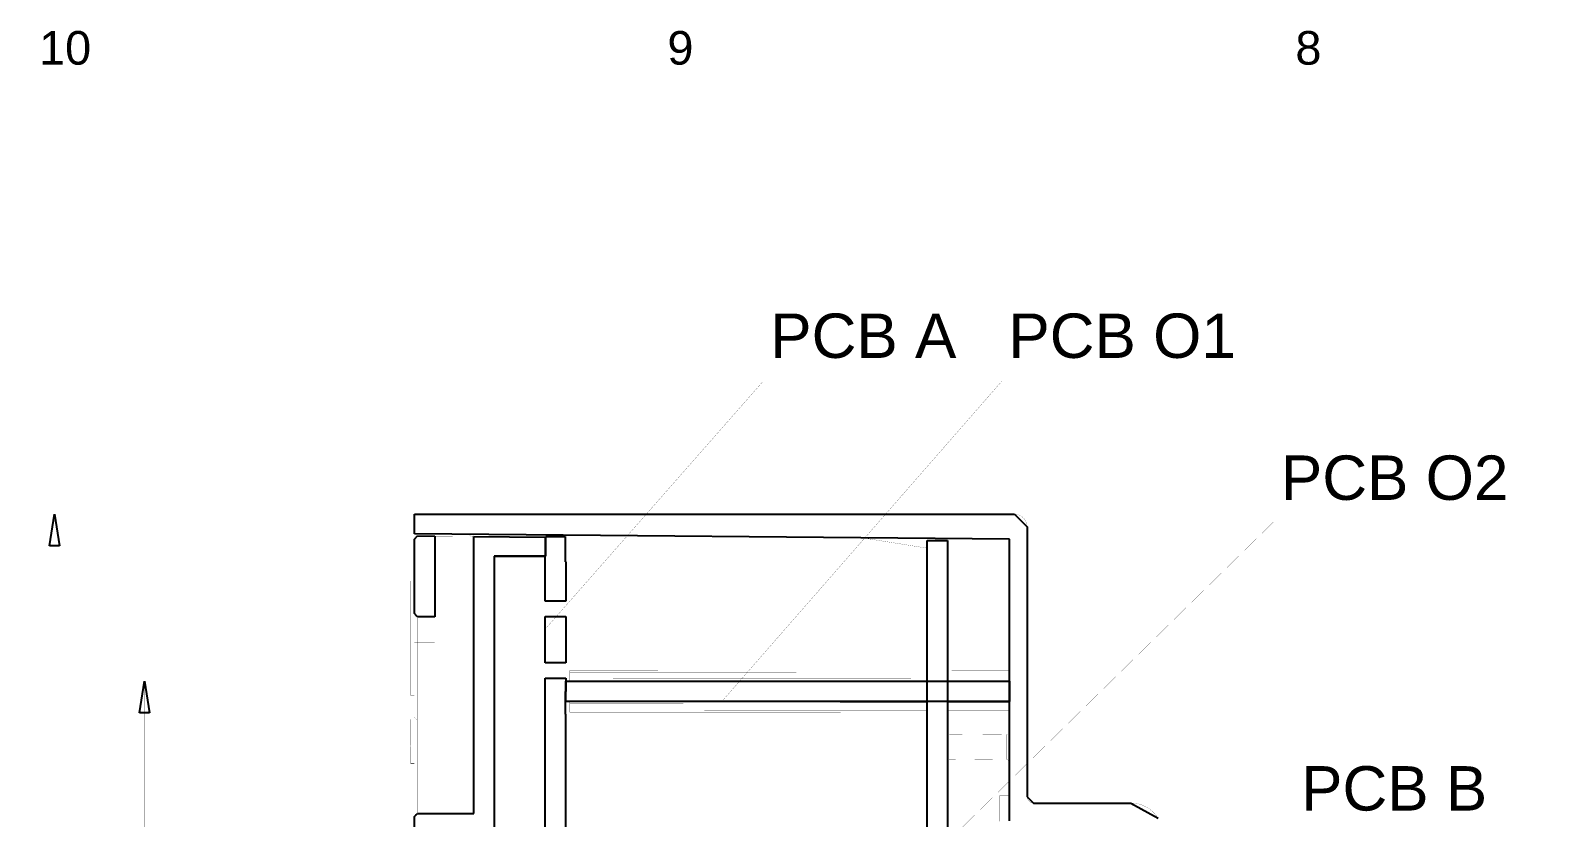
# Model space of a CAD drawing. Header units: inches. Extents: x 0 to 35.2, y -0.7 to 15.9.
# Drawn here: x 16.64 to 21.378, y 13.441 to 15.883 of the extents above; entities that cross this region are included whole.
import ezdxf

# ---------------------------------------------------------------- set-up
doc = ezdxf.new("R2010")
doc.units = ezdxf.units.IN
doc.header["$MEASUREMENT"] = 0
doc.layers.add('Board Outline', color=216, linetype='Continuous')
doc.layers.add('Dimensions', color=6, linetype='Continuous')
doc.styles.add('Arial', font='', dxfattribs={"height": 0.2})
doc.styles.get('Arial').set_extended_font_data('Arial')

msp = doc.modelspace()

# ---------------------------------------------------------------- linework, layer by layer
at = {"layer": 'Board Outline'}
for p, q in [((16.6985, 14.2836), (16.7142, 14.382)), ((16.7142, 14.382), (16.73, 14.2836)), ((17.8312, 14.321), (17.8312, 14.382)), ((17.8312, 14.382), (19.6934, 14.382)), ((19.6934, 14.382), (19.7328, 14.3427)), ((19.6776, 14.3049), (17.8312, 14.321)), ((17.8312, 14.3049), (17.8411, 14.3147)), ((17.8411, 14.3147), (17.8942, 14.3143)), ((17.8942, 14.3143), (17.8942, 14.0638)), ((18.0162, 14.3132), (18.2367, 14.3113)), ((18.0162, 13.4536), (18.0162, 14.3132)), ((18.2367, 14.3113), (18.2367, 14.2518)), ((18.2387, 14.2518), (18.2387, 14.3129)), ((18.2387, 14.3129), (18.2991, 14.3129)), ((18.2991, 14.3129), (18.2991, 14.2341)), ((19.7328, 14.3427), (19.7328, 13.5058)), ((16.73, 14.2836), (16.6985, 14.2836)), ((17.8312, 14.0737), (17.8312, 14.3049)), ((19.4221, 10.8995), (19.4221, 14.301)), ((19.4221, 14.301), (19.4851, 14.301)), ((19.4851, 14.301), (19.4851, 10.8995)), ((19.6776, 13.431), (19.6776, 14.3049)), ((18.2367, 14.2518), (18.0792, 14.2518)), ((18.0792, 14.2518), (18.0792, 10.9487)), ((18.2367, 14.112), (18.2367, 14.2518)), ((18.2367, 14.2518), (18.2387, 14.2518)), ((18.2991, 14.2341), (18.3016, 14.2341)), ((18.3016, 14.2341), (18.3016, 14.112)), ((17.841, 14.0638), (17.8312, 14.0737)), ((18.3016, 14.112), (18.2367, 14.112)), ((17.8942, 14.0638), (17.841, 14.0638)), ((18.2367, 13.9211), (18.2367, 14.0649)), ((18.2367, 14.0649), (18.3016, 14.0649)), ((18.3016, 14.0649), (18.3016, 13.9211)), ((18.3016, 13.9211), (18.2367, 13.9211)), ((16.978, 13.7655), (16.9937, 13.8639)), ((16.9937, 13.8639), (17.0095, 13.7655)), ((18.2367, 11.3266), (18.2367, 13.8739)), ((18.2367, 13.8739), (18.3016, 13.8739)), ((18.3016, 13.8739), (18.3016, 13.8325)), ((18.3016, 13.8325), (18.2987, 13.8325)), ((18.2987, 13.8325), (18.2987, 13.7617)), ((17.0095, 13.7655), (16.978, 13.7655)), ((18.2987, 13.7617), (18.2997, 13.7617)), ((18.2997, 13.7617), (18.2997, 11.4388)), ((19.7328, 13.5058), (19.7524, 13.4861)), ((19.7524, 13.4861), (20.0548, 13.4861)), ((20.0548, 13.4861), (20.1389, 13.4389)), ((17.8312, 13.4438), (17.841, 13.4536)), ((17.8312, 13.3089), (17.8312, 13.4438)), ((17.841, 13.4536), (18.0162, 13.4536))]:
    msp.add_line(p, q, dxfattribs=at)
for points in [[(18.2367, 14.0251, 0.0005, 0.0005, 0), (18.9129, 14.7939, 0.0005, 0.0005, 0)], [(18.7852, 13.801, 0.0005, 0.0005, 0), (19.6533, 14.7939, 0.0005, 0.0005, 0)], [(16.6748, 14.382, 0.0005, 0.0005, 0), (17.7918, 14.382, 0.0005, 0.0005, 0)], [(16.7142, 10.8185, 0.0005, 0.0005, 0), (16.7142, 14.382, 0.0005, 0.0005, 0)], [(19.2047, 13.0904, 0.0005, 0.0005, 0), (20.4965, 14.3575, 0.0005, 0.0005, 0)], [(16.9544, 13.8639, 0.0005, 0.0005, 0), (18.2623, 13.8639, 0.0005, 0.0005, 0)], [(16.9937, 10.8185, 0.0005, 0.0005, 0), (16.9937, 13.8639, 0.0005, 0.0005, 0)]]:
    msp.add_lwpolyline(points, format="xyseb", dxfattribs=at)
for points in [[(18.9128, 14.7939, 0.00025, 0.00025, 1), (18.913, 14.7939, 0.00025, 0.00025, 1)], [(19.6531, 14.7939, 0.00025, 0.00025, 1), (19.6534, 14.7939, 0.00025, 0.00025, 1)], [(16.6747, 14.382, 0.00025, 0.00025, 1), (16.675, 14.382, 0.00025, 0.00025, 1)], [(16.7141, 14.382, 0.00025, 0.00025, 1), (16.7143, 14.382, 0.00025, 0.00025, 1)], [(17.7917, 14.382, 0.00025, 0.00025, 1), (17.7919, 14.382, 0.00025, 0.00025, 1)], [(20.4964, 14.3575, 0.00025, 0.00025, 1), (20.4967, 14.3575, 0.00025, 0.00025, 1)], [(18.2366, 14.0251, 0.00025, 0.00025, 1), (18.2368, 14.0251, 0.00025, 0.00025, 1)], [(16.9542, 13.8639, 0.00025, 0.00025, 1), (16.9545, 13.8639, 0.00025, 0.00025, 1)], [(16.9936, 13.8639, 0.00025, 0.00025, 1), (16.9939, 13.8639, 0.00025, 0.00025, 1)], [(18.2622, 13.8639, 0.00025, 0.00025, 1), (18.2624, 13.8639, 0.00025, 0.00025, 1)], [(18.7851, 13.801, 0.00025, 0.00025, 1), (18.7853, 13.801, 0.00025, 0.00025, 1)]]:
    msp.add_lwpolyline(points, format="xyseb", close=True, dxfattribs=at)
at = {"layer": 'Dimensions'}
for p, q in [((18.3016, 13.801), (18.3016, 13.8639)), ((18.3016, 13.8639), (19.6776, 13.8639)), ((19.6776, 13.8639), (19.6776, 13.801)), ((19.6776, 13.801), (18.3016, 13.801))]:
    msp.add_line(p, q, dxfattribs=at)
for points in [[(17.6429, 15.6102, 0.0005, 0.0005, 0), (17.6429, 15.8071, 0.0005, 0.0005, 0)], [(19.5917, 15.6102, 0.0005, 0.0005, 0), (19.5917, 15.8071, 0.0005, 0.0005, 0)], [(11.9933, 15.6102, 0.0005, 0.0005, 0), (34.9854, 15.6102, 0.0005, 0.0005, 0)], [(17.8312, 14.382, 0.0005, 0.0005, 0), (19.6934, 14.382, 0.0005, 0.0005, 0)], [(17.8312, 14.321, 0.0005, 0.0005, 0), (17.8312, 14.382, 0.0005, 0.0005, 0)], [(19.6934, 14.382, 0.0005, 0.0005, -0.414214), (19.7328, 14.3427, 0.0005, 0.0005, 0)], [(17.8312, 14.321, 0.0005, 0.0005, 0), (19.6776, 14.3049, 0.0005, 0.0005, 0)], [(17.8312, 14.3049, 0.0005, 0.0005, 0), (17.8312, 14.321, 0.0005, 0.0005, 0)], [(17.8312, 14.3049, 0.0005, 0.0005, -0.416772), (17.8411, 14.3147, 0.0005, 0.0005, 0)], [(17.8411, 14.3147, 0.0005, 0.0005, 0), (17.8942, 14.3143, 0.0005, 0.0005, 0)], [(17.8942, 14.0638, 0.0005, 0.0005, 0), (17.8942, 14.3143, 0.0005, 0.0005, 0)], [(17.8942, 14.3143, 0.0005, 0.0005, 0), (18.0162, 14.3132, 0.0005, 0.0005, 0)], [(17.9335, 14.3139, 0.0005, 0.0005, 0), (17.9335, 14.3201, 0.0005, 0.0005, 0)], [(17.9993, 14.3195, 0.0005, 0.0005, 0), (18.0061, 14.3133, 0.0005, 0.0005, 0)], [(18.0162, 14.3132, 0.0005, 0.0005, 0), (18.2367, 14.3113, 0.0005, 0.0005, 0)], [(18.0162, 13.4536, 0.0005, 0.0005, 0), (18.0162, 14.3132, 0.0005, 0.0005, 0)], [(18.2367, 14.2518, 0.0005, 0.0005, 0), (18.2367, 14.3113, 0.0005, 0.0005, 0)], [(18.2387, 14.2518, 0.0005, 0.0005, 0), (18.2387, 14.3129, 0.0005, 0.0005, 0)], [(18.2387, 14.3129, 0.0005, 0.0005, 0), (18.2991, 14.3129, 0.0005, 0.0005, 0)], [(18.2991, 14.2341, 0.0005, 0.0005, 0), (18.2991, 14.3129, 0.0005, 0.0005, 0)], [(19.7328, 13.5058, 0.0005, 0.0005, 0), (19.7328, 14.3427, 0.0005, 0.0005, 0)], [(17.8312, 14.0737, 0.0005, 0.0005, 0), (17.8312, 14.3049, 0.0005, 0.0005, 0)], [(19.221, 14.3089, 0.0005, 0.0005, 0), (19.4178, 14.2776, 0.0005, 0.0005, 0)], [(19.4178, 14.2776, 0.0005, 0.0005, 0), (19.4178, 14.3072, 0.0005, 0.0005, 0)], [(19.4221, 14.301, 0.0005, 0.0005, 0), (19.4851, 14.301, 0.0005, 0.0005, 0)], [(19.4221, 10.8995, 0.0005, 0.0005, 0), (19.4221, 14.301, 0.0005, 0.0005, 0)], [(19.4851, 10.8995, 0.0005, 0.0005, 0), (19.4851, 14.301, 0.0005, 0.0005, 0)], [(19.6776, 13.431, 0.0005, 0.0005, 0), (19.6776, 14.3049, 0.0005, 0.0005, 0)], [(18.0792, 14.2518, 0.0005, 0.0005, 0), (18.2367, 14.2518, 0.0005, 0.0005, 0)], [(18.0792, 10.9487, 0.0005, 0.0005, 0), (18.0792, 14.2518, 0.0005, 0.0005, 0)], [(18.0792, 14.2479, 0.0005, 0.0005, 0), (18.2367, 14.2479, 0.0005, 0.0005, 0)], [(18.2367, 14.112, 0.0005, 0.0005, 0), (18.2367, 14.2518, 0.0005, 0.0005, 0)], [(18.2367, 14.2518, 0.0005, 0.0005, 0), (18.2387, 14.2518, 0.0005, 0.0005, 0)], [(18.2991, 14.2341, 0.0005, 0.0005, 0), (18.3016, 14.2341, 0.0005, 0.0005, 0)], [(18.3016, 14.112, 0.0005, 0.0005, 0), (18.3016, 14.2341, 0.0005, 0.0005, 0)], [(17.8194, 14.175, 0.0005, 0.0005, 0), (17.8312, 14.175, 0.0005, 0.0005, 0)], [(17.8194, 14.0175, 0.0005, 0.0005, 0), (17.8194, 14.175, 0.0005, 0.0005, 0)], [(17.8312, 13.9851, 0.0005, 0.0005, 0), (17.8312, 14.0737, 0.0005, 0.0005, 0)], [(17.841, 14.0638, 0.0005, 0.0005, -0.414214), (17.8312, 14.0737, 0.0005, 0.0005, 0)], [(18.2367, 14.112, 0.0005, 0.0005, 0), (18.3016, 14.112, 0.0005, 0.0005, 0)], [(18.2367, 14.0649, 0.0005, 0.0005, 0), (18.2367, 14.112, 0.0005, 0.0005, 0)], [(18.3016, 14.0649, 0.0005, 0.0005, 0), (18.3016, 14.112, 0.0005, 0.0005, 0)], [(17.841, 13.9851, 0.0005, 0.0005, 0), (17.841, 14.0638, 0.0005, 0.0005, 0)], [(17.841, 14.0638, 0.0005, 0.0005, 0), (17.8942, 14.0638, 0.0005, 0.0005, 0)], [(17.8942, 13.9851, 0.0005, 0.0005, 0), (17.8942, 14.0638, 0.0005, 0.0005, 0)], [(18.2367, 14.0649, 0.0005, 0.0005, 0), (18.3016, 14.0649, 0.0005, 0.0005, 0)], [(18.2367, 13.9211, 0.0005, 0.0005, 0), (18.2367, 14.0649, 0.0005, 0.0005, 0)], [(18.3016, 13.9211, 0.0005, 0.0005, 0), (18.3016, 14.0649, 0.0005, 0.0005, 0)], [(17.8194, 14.0175, 0.0005, 0.0005, 0), (17.8312, 14.0175, 0.0005, 0.0005, 0)], [(17.8194, 13.8206, 0.0005, 0.0005, 0), (17.8194, 14.0175, 0.0005, 0.0005, 0)], [(17.8312, 13.9851, 0.0005, 0.0005, 0), (17.841, 13.9851, 0.0005, 0.0005, 0)], [(17.8312, 13.753, 0.0005, 0.0005, 0), (17.8312, 13.9851, 0.0005, 0.0005, 0)], [(17.841, 13.9851, 0.0005, 0.0005, 0), (17.8942, 13.9851, 0.0005, 0.0005, 0)], [(17.841, 13.753, 0.0005, 0.0005, 0), (17.841, 13.9851, 0.0005, 0.0005, 0)], [(17.8942, 13.753, 0.0005, 0.0005, 0), (17.8942, 13.9851, 0.0005, 0.0005, 0)], [(18.2367, 13.8739, 0.0005, 0.0005, 0), (18.2367, 13.9211, 0.0005, 0.0005, 0)], [(18.2367, 13.9211, 0.0005, 0.0005, 0), (18.3016, 13.9211, 0.0005, 0.0005, 0)], [(18.3016, 13.8739, 0.0005, 0.0005, 0), (18.3016, 13.9211, 0.0005, 0.0005, 0)], [(18.3135, 13.8923, 0.0005, 0.0005, 0), (18.3135, 13.8972, 0.0005, 0.0005, 0)], [(18.3135, 13.8972, 0.0005, 0.0005, 0), (19.4221, 13.8965, 0.0005, 0.0005, 0)], [(18.3135, 13.8923, 0.0005, 0.0005, 0), (19.4221, 13.8916, 0.0005, 0.0005, 0)], [(18.3135, 13.8711, 0.0005, 0.0005, 0), (18.3135, 13.8923, 0.0005, 0.0005, 0)], [(19.4851, 13.8965, 0.0005, 0.0005, 0), (19.6776, 13.8964, 0.0005, 0.0005, 0)], [(19.4851, 13.8916, 0.0005, 0.0005, 0), (19.6776, 13.8915, 0.0005, 0.0005, 0)], [(18.2367, 13.8739, 0.0005, 0.0005, 0), (18.3016, 13.8739, 0.0005, 0.0005, 0)], [(18.2367, 11.3266, 0.0005, 0.0005, 0), (18.2367, 13.8739, 0.0005, 0.0005, 0)], [(18.3016, 13.8325, 0.0005, 0.0005, 0), (18.3016, 13.8739, 0.0005, 0.0005, 0)], [(18.3016, 13.8639, 0.0005, 0.0005, 0), (19.6776, 13.8639, 0.0005, 0.0005, 0)], [(18.3016, 13.801, 0.0005, 0.0005, 0), (18.3016, 13.8639, 0.0005, 0.0005, 0)], [(18.3135, 13.8711, 0.0005, 0.0005, 0), (19.4221, 13.8717, 0.0005, 0.0005, 0)], [(18.3135, 13.8662, 0.0005, 0.0005, 0), (18.3135, 13.8711, 0.0005, 0.0005, 0)], [(18.3135, 13.8662, 0.0005, 0.0005, 0), (19.4221, 13.8668, 0.0005, 0.0005, 0)], [(19.4851, 13.8717, 0.0005, 0.0005, 0), (19.6776, 13.8718, 0.0005, 0.0005, 0)], [(19.4851, 13.8668, 0.0005, 0.0005, 0), (19.6776, 13.8669, 0.0005, 0.0005, 0)], [(19.6776, 13.801, 0.0005, 0.0005, 0), (19.6776, 13.8639, 0.0005, 0.0005, 0)], [(17.8194, 13.8206, 0.0005, 0.0005, 0), (17.8312, 13.8206, 0.0005, 0.0005, 0)], [(18.2987, 13.7617, 0.0005, 0.0005, 0), (18.2987, 13.8325, 0.0005, 0.0005, 0)], [(18.2987, 13.8325, 0.0005, 0.0005, 0), (18.3016, 13.8325, 0.0005, 0.0005, 0)], [(18.3016, 13.801, 0.0005, 0.0005, 0), (19.6776, 13.801, 0.0005, 0.0005, 0)], [(18.3135, 13.7938, 0.0005, 0.0005, 0), (18.3135, 13.7987, 0.0005, 0.0005, 0)], [(18.3135, 13.7987, 0.0005, 0.0005, 0), (19.4221, 13.7981, 0.0005, 0.0005, 0)], [(18.3135, 13.7938, 0.0005, 0.0005, 0), (19.4221, 13.7932, 0.0005, 0.0005, 0)], [(18.3135, 13.7727, 0.0005, 0.0005, 0), (18.3135, 13.7938, 0.0005, 0.0005, 0)], [(19.4851, 13.7981, 0.0005, 0.0005, 0), (19.6776, 13.798, 0.0005, 0.0005, 0)], [(19.4851, 13.7932, 0.0005, 0.0005, 0), (19.6776, 13.7931, 0.0005, 0.0005, 0)], [(17.8194, 13.7501, 0.0005, 0.0005, 0), (17.8312, 13.7501, 0.0005, 0.0005, 0)], [(17.8194, 13.7478, 0.0005, 0.0005, 0), (17.8312, 13.7478, 0.0005, 0.0005, 0)], [(17.8194, 13.7457, 0.0005, 0.0005, 0), (17.8312, 13.7457, 0.0005, 0.0005, 0)], [(17.8194, 13.7054, 0.0005, 0.0005, 0), (17.8194, 13.7457, 0.0005, 0.0005, 0)], [(17.8312, 13.4438, 0.0005, 0.0005, 0), (17.8312, 13.753, 0.0005, 0.0005, 0)], [(17.8312, 13.753, 0.0005, 0.0005, 0), (17.841, 13.753, 0.0005, 0.0005, 0)], [(17.841, 13.7447, 0.0005, 0.0005, -0.410277), (17.8312, 13.753, 0.0005, 0.0005, 0)], [(17.841, 13.753, 0.0005, 0.0005, 0), (17.8942, 13.753, 0.0005, 0.0005, 0)], [(17.841, 13.7447, 0.0005, 0.0005, 0), (17.841, 13.753, 0.0005, 0.0005, 0)], [(17.841, 13.4536, 0.0005, 0.0005, 0), (17.841, 13.7447, 0.0005, 0.0005, 0)], [(17.841, 13.7447, 0.0005, 0.0005, 0), (17.8942, 13.7447, 0.0005, 0.0005, 0)], [(17.8942, 13.7447, 0.0005, 0.0005, 0), (17.8942, 13.753, 0.0005, 0.0005, 0)], [(17.8942, 13.4536, 0.0005, 0.0005, 0), (17.8942, 13.7447, 0.0005, 0.0005, 0)], [(18.2987, 13.7617, 0.0005, 0.0005, 0), (18.2997, 13.7617, 0.0005, 0.0005, 0)], [(18.2997, 11.4388, 0.0005, 0.0005, 0), (18.2997, 13.7617, 0.0005, 0.0005, 0)], [(18.3135, 13.7727, 0.0005, 0.0005, 0), (19.4221, 13.7733, 0.0005, 0.0005, 0)], [(18.3135, 13.7678, 0.0005, 0.0005, 0), (18.3135, 13.7727, 0.0005, 0.0005, 0)], [(18.3135, 13.7678, 0.0005, 0.0005, 0), (19.4221, 13.7684, 0.0005, 0.0005, 0)], [(19.4851, 13.7733, 0.0005, 0.0005, 0), (19.6776, 13.7734, 0.0005, 0.0005, 0)], [(19.4851, 13.7684, 0.0005, 0.0005, 0), (19.6776, 13.7685, 0.0005, 0.0005, 0)], [(17.8194, 13.7054, 0.0005, 0.0005, 0), (17.8312, 13.7054, 0.0005, 0.0005, 0)], [(17.8194, 13.664, 0.0005, 0.0005, 0), (17.8194, 13.7054, 0.0005, 0.0005, 0)], [(19.4851, 13.6922, 0.0005, 0.0005, -0.321571), (19.4925, 13.6976, 0.0005, 0.0005, 0)], [(19.4925, 13.6976, 0.0005, 0.0005, 0), (19.6698, 13.6991, 0.0005, 0.0005, 0)], [(19.4925, 13.6221, 0.0005, 0.0005, 0), (19.4925, 13.6976, 0.0005, 0.0005, 0)], [(19.6776, 13.707, 0.0005, 0.0005, -0.41166), (19.6698, 13.6991, 0.0005, 0.0005, 0)], [(19.6698, 13.6205, 0.0005, 0.0005, 0), (19.6698, 13.6991, 0.0005, 0.0005, 0)], [(17.8194, 13.6676, 0.0005, 0.0005, 0), (17.8194, 13.6787, 0.0005, 0.0005, 0)], [(17.8194, 13.664, 0.0005, 0.0005, 0), (17.8312, 13.664, 0.0005, 0.0005, 0)], [(17.8194, 13.662, 0.0005, 0.0005, 0), (17.8312, 13.662, 0.0005, 0.0005, 0)], [(17.8194, 13.61, 0.0005, 0.0005, 0), (17.8194, 13.662, 0.0005, 0.0005, 0)], [(17.8194, 13.61, 0.0005, 0.0005, 0), (17.8312, 13.61, 0.0005, 0.0005, 0)], [(17.8194, 13.6077, 0.0005, 0.0005, 0), (17.8312, 13.6077, 0.0005, 0.0005, 0)], [(19.4925, 13.6221, 0.0005, 0.0005, -0.321571), (19.4851, 13.6275, 0.0005, 0.0005, 0)], [(19.4925, 13.6221, 0.0005, 0.0005, 0), (19.6698, 13.6205, 0.0005, 0.0005, 0)], [(19.6698, 13.6205, 0.0005, 0.0005, -0.41166), (19.6776, 13.6127, 0.0005, 0.0005, 0)], [(19.6481, 13.429, 0.0005, 0.0005, 0), (19.6481, 13.5097, 0.0005, 0.0005, 0)], [(19.6481, 13.5097, 0.0005, 0.0005, 0), (19.6776, 13.5097, 0.0005, 0.0005, 0)], [(19.7524, 13.4861, 0.0005, 0.0005, -0.414214), (19.7328, 13.5058, 0.0005, 0.0005, 0)], [(19.7524, 13.4861, 0.0005, 0.0005, 0), (20.0548, 13.4861, 0.0005, 0.0005, 0)], [(20.0548, 13.4861, 0.0005, 0.0005, -0.261468), (20.1389, 13.4389, 0.0005, 0.0005, 0)], [(17.8312, 13.4438, 0.0005, 0.0005, -0.414214), (17.841, 13.4536, 0.0005, 0.0005, 0)], [(17.8312, 13.3089, 0.0005, 0.0005, 0), (17.8312, 13.4438, 0.0005, 0.0005, 0)], [(17.841, 13.4536, 0.0005, 0.0005, 0), (17.8942, 13.4536, 0.0005, 0.0005, 0)], [(17.8942, 13.4536, 0.0005, 0.0005, 0), (18.0162, 13.4536, 0.0005, 0.0005, 0)]]:
    msp.add_lwpolyline(points, format="xyseb", dxfattribs=at)
for points in [[(17.6428, 15.8071, 0.00025, 0.00025, 1), (17.6431, 15.8071, 0.00025, 0.00025, 1)], [(19.5916, 15.8071, 0.00025, 0.00025, 1), (19.5919, 15.8071, 0.00025, 0.00025, 1)], [(17.6428, 15.6102, 0.00025, 0.00025, 1), (17.6431, 15.6102, 0.00025, 0.00025, 1)], [(19.5916, 15.6102, 0.00025, 0.00025, 1), (19.5919, 15.6102, 0.00025, 0.00025, 1)], [(17.8311, 14.382, 0.00025, 0.00025, 1), (17.8313, 14.382, 0.00025, 0.00025, 1)], [(17.8311, 14.382, 0.00025, 0.00025, 1), (17.8313, 14.382, 0.00025, 0.00025, 1)], [(19.6933, 14.382, 0.00025, 0.00025, 1), (19.6935, 14.382, 0.00025, 0.00025, 1)], [(19.6933, 14.382, 0.00025, 0.00025, 1), (19.6935, 14.382, 0.00025, 0.00025, 1)], [(17.8311, 14.321, 0.00025, 0.00025, 1), (17.8313, 14.321, 0.00025, 0.00025, 1)], [(17.8311, 14.321, 0.00025, 0.00025, 1), (17.8313, 14.321, 0.00025, 0.00025, 1)], [(17.8311, 14.321, 0.00025, 0.00025, 1), (17.8313, 14.321, 0.00025, 0.00025, 1)], [(17.841, 14.3147, 0.00025, 0.00025, 1), (17.8412, 14.3147, 0.00025, 0.00025, 1)], [(17.841, 14.3147, 0.00025, 0.00025, 1), (17.8412, 14.3147, 0.00025, 0.00025, 1)], [(17.894, 14.3143, 0.00025, 0.00025, 1), (17.8943, 14.3143, 0.00025, 0.00025, 1)], [(17.894, 14.3143, 0.00025, 0.00025, 1), (17.8943, 14.3143, 0.00025, 0.00025, 1)], [(17.894, 14.3143, 0.00025, 0.00025, 1), (17.8943, 14.3143, 0.00025, 0.00025, 1)], [(17.9334, 14.3201, 0.00025, 0.00025, 1), (17.9337, 14.3201, 0.00025, 0.00025, 1)], [(17.9334, 14.3139, 0.00025, 0.00025, 1), (17.9337, 14.3139, 0.00025, 0.00025, 1)], [(17.9992, 14.3195, 0.00025, 0.00025, 1), (17.9994, 14.3195, 0.00025, 0.00025, 1)], [(18.0059, 14.3133, 0.00025, 0.00025, 1), (18.0062, 14.3133, 0.00025, 0.00025, 1)], [(18.0161, 14.3132, 0.00025, 0.00025, 1), (18.0163, 14.3132, 0.00025, 0.00025, 1)], [(18.0161, 14.3132, 0.00025, 0.00025, 1), (18.0163, 14.3132, 0.00025, 0.00025, 1)], [(18.0161, 14.3132, 0.00025, 0.00025, 1), (18.0163, 14.3132, 0.00025, 0.00025, 1)], [(18.2366, 14.3113, 0.00025, 0.00025, 1), (18.2368, 14.3113, 0.00025, 0.00025, 1)], [(18.2366, 14.3113, 0.00025, 0.00025, 1), (18.2368, 14.3113, 0.00025, 0.00025, 1)], [(18.2385, 14.3129, 0.00025, 0.00025, 1), (18.2388, 14.3129, 0.00025, 0.00025, 1)], [(18.2385, 14.3129, 0.00025, 0.00025, 1), (18.2388, 14.3129, 0.00025, 0.00025, 1)], [(18.299, 14.3129, 0.00025, 0.00025, 1), (18.2992, 14.3129, 0.00025, 0.00025, 1)], [(18.299, 14.3129, 0.00025, 0.00025, 1), (18.2992, 14.3129, 0.00025, 0.00025, 1)], [(19.7326, 14.3427, 0.00025, 0.00025, 1), (19.7329, 14.3427, 0.00025, 0.00025, 1)], [(19.7326, 14.3427, 0.00025, 0.00025, 1), (19.7329, 14.3427, 0.00025, 0.00025, 1)], [(17.8311, 14.3049, 0.00025, 0.00025, 1), (17.8313, 14.3049, 0.00025, 0.00025, 1)], [(17.8311, 14.3049, 0.00025, 0.00025, 1), (17.8313, 14.3049, 0.00025, 0.00025, 1)], [(17.8311, 14.3049, 0.00025, 0.00025, 1), (17.8313, 14.3049, 0.00025, 0.00025, 1)], [(19.2208, 14.3089, 0.00025, 0.00025, 1), (19.2211, 14.3089, 0.00025, 0.00025, 1)], [(19.4177, 14.3072, 0.00025, 0.00025, 1), (19.4179, 14.3072, 0.00025, 0.00025, 1)], [(19.4177, 14.2776, 0.00025, 0.00025, 1), (19.4179, 14.2776, 0.00025, 0.00025, 1)], [(19.4177, 14.2776, 0.00025, 0.00025, 1), (19.4179, 14.2776, 0.00025, 0.00025, 1)], [(19.422, 14.301, 0.00025, 0.00025, 1), (19.4222, 14.301, 0.00025, 0.00025, 1)], [(19.422, 14.301, 0.00025, 0.00025, 1), (19.4222, 14.301, 0.00025, 0.00025, 1)], [(19.485, 14.301, 0.00025, 0.00025, 1), (19.4852, 14.301, 0.00025, 0.00025, 1)], [(19.485, 14.301, 0.00025, 0.00025, 1), (19.4852, 14.301, 0.00025, 0.00025, 1)], [(19.6775, 14.3049, 0.00025, 0.00025, 1), (19.6778, 14.3049, 0.00025, 0.00025, 1)], [(19.6775, 14.3049, 0.00025, 0.00025, 1), (19.6778, 14.3049, 0.00025, 0.00025, 1)], [(18.0791, 14.2518, 0.00025, 0.00025, 1), (18.0793, 14.2518, 0.00025, 0.00025, 1)], [(18.0791, 14.2518, 0.00025, 0.00025, 1), (18.0793, 14.2518, 0.00025, 0.00025, 1)], [(18.0791, 14.2479, 0.00025, 0.00025, 1), (18.0793, 14.2479, 0.00025, 0.00025, 1)], [(18.2366, 14.2518, 0.00025, 0.00025, 1), (18.2368, 14.2518, 0.00025, 0.00025, 1)], [(18.2366, 14.2518, 0.00025, 0.00025, 1), (18.2368, 14.2518, 0.00025, 0.00025, 1)], [(18.2366, 14.2518, 0.00025, 0.00025, 1), (18.2368, 14.2518, 0.00025, 0.00025, 1)], [(18.2366, 14.2518, 0.00025, 0.00025, 1), (18.2368, 14.2518, 0.00025, 0.00025, 1)], [(18.2366, 14.2479, 0.00025, 0.00025, 1), (18.2368, 14.2479, 0.00025, 0.00025, 1)], [(18.2385, 14.2518, 0.00025, 0.00025, 1), (18.2388, 14.2518, 0.00025, 0.00025, 1)], [(18.2385, 14.2518, 0.00025, 0.00025, 1), (18.2388, 14.2518, 0.00025, 0.00025, 1)], [(18.299, 14.2341, 0.00025, 0.00025, 1), (18.2992, 14.2341, 0.00025, 0.00025, 1)], [(18.299, 14.2341, 0.00025, 0.00025, 1), (18.2992, 14.2341, 0.00025, 0.00025, 1)], [(18.3015, 14.2341, 0.00025, 0.00025, 1), (18.3018, 14.2341, 0.00025, 0.00025, 1)], [(18.3015, 14.2341, 0.00025, 0.00025, 1), (18.3018, 14.2341, 0.00025, 0.00025, 1)], [(17.8192, 14.175, 0.00025, 0.00025, 1), (17.8195, 14.175, 0.00025, 0.00025, 1)], [(17.8192, 14.175, 0.00025, 0.00025, 1), (17.8195, 14.175, 0.00025, 0.00025, 1)], [(17.8311, 14.175, 0.00025, 0.00025, 1), (17.8313, 14.175, 0.00025, 0.00025, 1)], [(17.8311, 14.0737, 0.00025, 0.00025, 1), (17.8313, 14.0737, 0.00025, 0.00025, 1)], [(17.8311, 14.0737, 0.00025, 0.00025, 1), (17.8313, 14.0737, 0.00025, 0.00025, 1)], [(17.8311, 14.0737, 0.00025, 0.00025, 1), (17.8313, 14.0737, 0.00025, 0.00025, 1)], [(18.2366, 14.112, 0.00025, 0.00025, 1), (18.2368, 14.112, 0.00025, 0.00025, 1)], [(18.2366, 14.112, 0.00025, 0.00025, 1), (18.2368, 14.112, 0.00025, 0.00025, 1)], [(18.2366, 14.112, 0.00025, 0.00025, 1), (18.2368, 14.112, 0.00025, 0.00025, 1)], [(18.3015, 14.112, 0.00025, 0.00025, 1), (18.3018, 14.112, 0.00025, 0.00025, 1)], [(18.3015, 14.112, 0.00025, 0.00025, 1), (18.3018, 14.112, 0.00025, 0.00025, 1)], [(18.3015, 14.112, 0.00025, 0.00025, 1), (18.3018, 14.112, 0.00025, 0.00025, 1)], [(17.8409, 14.0638, 0.00025, 0.00025, 1), (17.8411, 14.0638, 0.00025, 0.00025, 1)], [(17.8409, 14.0638, 0.00025, 0.00025, 1), (17.8411, 14.0638, 0.00025, 0.00025, 1)], [(17.8409, 14.0638, 0.00025, 0.00025, 1), (17.8411, 14.0638, 0.00025, 0.00025, 1)], [(17.894, 14.0638, 0.00025, 0.00025, 1), (17.8943, 14.0638, 0.00025, 0.00025, 1)], [(17.894, 14.0638, 0.00025, 0.00025, 1), (17.8943, 14.0638, 0.00025, 0.00025, 1)], [(17.894, 14.0638, 0.00025, 0.00025, 1), (17.8943, 14.0638, 0.00025, 0.00025, 1)], [(18.2366, 14.0649, 0.00025, 0.00025, 1), (18.2368, 14.0649, 0.00025, 0.00025, 1)], [(18.2366, 14.0649, 0.00025, 0.00025, 1), (18.2368, 14.0649, 0.00025, 0.00025, 1)], [(18.2366, 14.0649, 0.00025, 0.00025, 1), (18.2368, 14.0649, 0.00025, 0.00025, 1)], [(18.3015, 14.0649, 0.00025, 0.00025, 1), (18.3018, 14.0649, 0.00025, 0.00025, 1)], [(18.3015, 14.0649, 0.00025, 0.00025, 1), (18.3018, 14.0649, 0.00025, 0.00025, 1)], [(18.3015, 14.0649, 0.00025, 0.00025, 1), (18.3018, 14.0649, 0.00025, 0.00025, 1)], [(17.8192, 14.0175, 0.00025, 0.00025, 1), (17.8195, 14.0175, 0.00025, 0.00025, 1)], [(17.8192, 14.0175, 0.00025, 0.00025, 1), (17.8195, 14.0175, 0.00025, 0.00025, 1)], [(17.8192, 14.0175, 0.00025, 0.00025, 1), (17.8195, 14.0175, 0.00025, 0.00025, 1)], [(17.8311, 14.0175, 0.00025, 0.00025, 1), (17.8313, 14.0175, 0.00025, 0.00025, 1)], [(17.8311, 13.9851, 0.00025, 0.00025, 1), (17.8313, 13.9851, 0.00025, 0.00025, 1)], [(17.8311, 13.9851, 0.00025, 0.00025, 1), (17.8313, 13.9851, 0.00025, 0.00025, 1)], [(17.8311, 13.9851, 0.00025, 0.00025, 1), (17.8313, 13.9851, 0.00025, 0.00025, 1)], [(17.8409, 13.9851, 0.00025, 0.00025, 1), (17.8411, 13.9851, 0.00025, 0.00025, 1)], [(17.8409, 13.9851, 0.00025, 0.00025, 1), (17.8411, 13.9851, 0.00025, 0.00025, 1)], [(17.8409, 13.9851, 0.00025, 0.00025, 1), (17.8411, 13.9851, 0.00025, 0.00025, 1)], [(17.8409, 13.9851, 0.00025, 0.00025, 1), (17.8411, 13.9851, 0.00025, 0.00025, 1)], [(17.894, 13.9851, 0.00025, 0.00025, 1), (17.8943, 13.9851, 0.00025, 0.00025, 1)], [(17.894, 13.9851, 0.00025, 0.00025, 1), (17.8943, 13.9851, 0.00025, 0.00025, 1)], [(17.894, 13.9851, 0.00025, 0.00025, 1), (17.8943, 13.9851, 0.00025, 0.00025, 1)], [(18.2366, 13.9211, 0.00025, 0.00025, 1), (18.2368, 13.9211, 0.00025, 0.00025, 1)], [(18.2366, 13.9211, 0.00025, 0.00025, 1), (18.2368, 13.9211, 0.00025, 0.00025, 1)], [(18.2366, 13.9211, 0.00025, 0.00025, 1), (18.2368, 13.9211, 0.00025, 0.00025, 1)], [(18.3015, 13.9211, 0.00025, 0.00025, 1), (18.3018, 13.9211, 0.00025, 0.00025, 1)], [(18.3015, 13.9211, 0.00025, 0.00025, 1), (18.3018, 13.9211, 0.00025, 0.00025, 1)], [(18.3015, 13.9211, 0.00025, 0.00025, 1), (18.3018, 13.9211, 0.00025, 0.00025, 1)], [(18.3133, 13.8972, 0.00025, 0.00025, 1), (18.3136, 13.8972, 0.00025, 0.00025, 1)], [(18.3133, 13.8972, 0.00025, 0.00025, 1), (18.3136, 13.8972, 0.00025, 0.00025, 1)], [(18.3133, 13.8923, 0.00025, 0.00025, 1), (18.3136, 13.8923, 0.00025, 0.00025, 1)], [(18.3133, 13.8923, 0.00025, 0.00025, 1), (18.3136, 13.8923, 0.00025, 0.00025, 1)], [(18.3133, 13.8923, 0.00025, 0.00025, 1), (18.3136, 13.8923, 0.00025, 0.00025, 1)], [(19.422, 13.8965, 0.00025, 0.00025, 1), (19.4222, 13.8965, 0.00025, 0.00025, 1)], [(19.422, 13.8916, 0.00025, 0.00025, 1), (19.4222, 13.8916, 0.00025, 0.00025, 1)], [(19.485, 13.8965, 0.00025, 0.00025, 1), (19.4852, 13.8965, 0.00025, 0.00025, 1)], [(19.485, 13.8916, 0.00025, 0.00025, 1), (19.4852, 13.8916, 0.00025, 0.00025, 1)], [(19.6775, 13.8964, 0.00025, 0.00025, 1), (19.6778, 13.8964, 0.00025, 0.00025, 1)], [(19.6775, 13.8915, 0.00025, 0.00025, 1), (19.6778, 13.8915, 0.00025, 0.00025, 1)], [(18.2366, 13.8739, 0.00025, 0.00025, 1), (18.2368, 13.8739, 0.00025, 0.00025, 1)], [(18.2366, 13.8739, 0.00025, 0.00025, 1), (18.2368, 13.8739, 0.00025, 0.00025, 1)], [(18.2366, 13.8739, 0.00025, 0.00025, 1), (18.2368, 13.8739, 0.00025, 0.00025, 1)], [(18.3015, 13.8739, 0.00025, 0.00025, 1), (18.3018, 13.8739, 0.00025, 0.00025, 1)], [(18.3015, 13.8739, 0.00025, 0.00025, 1), (18.3018, 13.8739, 0.00025, 0.00025, 1)], [(18.3015, 13.8739, 0.00025, 0.00025, 1), (18.3018, 13.8739, 0.00025, 0.00025, 1)], [(18.3015, 13.8639, 0.00025, 0.00025, 1), (18.3018, 13.8639, 0.00025, 0.00025, 1)], [(18.3015, 13.8639, 0.00025, 0.00025, 1), (18.3018, 13.8639, 0.00025, 0.00025, 1)], [(18.3133, 13.8711, 0.00025, 0.00025, 1), (18.3136, 13.8711, 0.00025, 0.00025, 1)], [(18.3133, 13.8711, 0.00025, 0.00025, 1), (18.3136, 13.8711, 0.00025, 0.00025, 1)], [(18.3133, 13.8711, 0.00025, 0.00025, 1), (18.3136, 13.8711, 0.00025, 0.00025, 1)], [(18.3133, 13.8662, 0.00025, 0.00025, 1), (18.3136, 13.8662, 0.00025, 0.00025, 1)], [(18.3133, 13.8662, 0.00025, 0.00025, 1), (18.3136, 13.8662, 0.00025, 0.00025, 1)], [(19.422, 13.8717, 0.00025, 0.00025, 1), (19.4222, 13.8717, 0.00025, 0.00025, 1)], [(19.422, 13.8668, 0.00025, 0.00025, 1), (19.4222, 13.8668, 0.00025, 0.00025, 1)], [(19.485, 13.8717, 0.00025, 0.00025, 1), (19.4852, 13.8717, 0.00025, 0.00025, 1)], [(19.485, 13.8668, 0.00025, 0.00025, 1), (19.4852, 13.8668, 0.00025, 0.00025, 1)], [(19.6775, 13.8718, 0.00025, 0.00025, 1), (19.6778, 13.8718, 0.00025, 0.00025, 1)], [(19.6775, 13.8669, 0.00025, 0.00025, 1), (19.6778, 13.8669, 0.00025, 0.00025, 1)], [(19.6775, 13.8639, 0.00025, 0.00025, 1), (19.6778, 13.8639, 0.00025, 0.00025, 1)], [(19.6775, 13.8639, 0.00025, 0.00025, 1), (19.6778, 13.8639, 0.00025, 0.00025, 1)], [(17.8192, 13.8206, 0.00025, 0.00025, 1), (17.8195, 13.8206, 0.00025, 0.00025, 1)], [(17.8192, 13.8206, 0.00025, 0.00025, 1), (17.8195, 13.8206, 0.00025, 0.00025, 1)], [(17.8311, 13.8206, 0.00025, 0.00025, 1), (17.8313, 13.8206, 0.00025, 0.00025, 1)], [(18.2986, 13.8325, 0.00025, 0.00025, 1), (18.2988, 13.8325, 0.00025, 0.00025, 1)], [(18.2986, 13.8325, 0.00025, 0.00025, 1), (18.2988, 13.8325, 0.00025, 0.00025, 1)], [(18.3015, 13.8325, 0.00025, 0.00025, 1), (18.3018, 13.8325, 0.00025, 0.00025, 1)], [(18.3015, 13.8325, 0.00025, 0.00025, 1), (18.3018, 13.8325, 0.00025, 0.00025, 1)], [(18.3015, 13.801, 0.00025, 0.00025, 1), (18.3018, 13.801, 0.00025, 0.00025, 1)], [(18.3015, 13.801, 0.00025, 0.00025, 1), (18.3018, 13.801, 0.00025, 0.00025, 1)], [(18.3133, 13.7987, 0.00025, 0.00025, 1), (18.3136, 13.7987, 0.00025, 0.00025, 1)], [(18.3133, 13.7987, 0.00025, 0.00025, 1), (18.3136, 13.7987, 0.00025, 0.00025, 1)], [(18.3133, 13.7938, 0.00025, 0.00025, 1), (18.3136, 13.7938, 0.00025, 0.00025, 1)], [(18.3133, 13.7938, 0.00025, 0.00025, 1), (18.3136, 13.7938, 0.00025, 0.00025, 1)], [(18.3133, 13.7938, 0.00025, 0.00025, 1), (18.3136, 13.7938, 0.00025, 0.00025, 1)], [(19.422, 13.7981, 0.00025, 0.00025, 1), (19.4222, 13.7981, 0.00025, 0.00025, 1)], [(19.422, 13.7932, 0.00025, 0.00025, 1), (19.4222, 13.7932, 0.00025, 0.00025, 1)], [(19.485, 13.7981, 0.00025, 0.00025, 1), (19.4852, 13.7981, 0.00025, 0.00025, 1)], [(19.485, 13.7932, 0.00025, 0.00025, 1), (19.4852, 13.7932, 0.00025, 0.00025, 1)], [(19.6775, 13.801, 0.00025, 0.00025, 1), (19.6778, 13.801, 0.00025, 0.00025, 1)], [(19.6775, 13.801, 0.00025, 0.00025, 1), (19.6778, 13.801, 0.00025, 0.00025, 1)], [(19.6775, 13.798, 0.00025, 0.00025, 1), (19.6778, 13.798, 0.00025, 0.00025, 1)], [(19.6775, 13.7931, 0.00025, 0.00025, 1), (19.6778, 13.7931, 0.00025, 0.00025, 1)], [(17.8192, 13.7501, 0.00025, 0.00025, 1), (17.8195, 13.7501, 0.00025, 0.00025, 1)], [(17.8192, 13.7478, 0.00025, 0.00025, 1), (17.8195, 13.7478, 0.00025, 0.00025, 1)], [(17.8192, 13.7457, 0.00025, 0.00025, 1), (17.8195, 13.7457, 0.00025, 0.00025, 1)], [(17.8192, 13.7457, 0.00025, 0.00025, 1), (17.8195, 13.7457, 0.00025, 0.00025, 1)], [(17.8311, 13.753, 0.00025, 0.00025, 1), (17.8313, 13.753, 0.00025, 0.00025, 1)], [(17.8311, 13.753, 0.00025, 0.00025, 1), (17.8313, 13.753, 0.00025, 0.00025, 1)], [(17.8311, 13.753, 0.00025, 0.00025, 1), (17.8313, 13.753, 0.00025, 0.00025, 1)], [(17.8311, 13.753, 0.00025, 0.00025, 1), (17.8313, 13.753, 0.00025, 0.00025, 1)], [(17.8311, 13.7501, 0.00025, 0.00025, 1), (17.8313, 13.7501, 0.00025, 0.00025, 1)], [(17.8311, 13.7478, 0.00025, 0.00025, 1), (17.8313, 13.7478, 0.00025, 0.00025, 1)], [(17.8311, 13.7457, 0.00025, 0.00025, 1), (17.8313, 13.7457, 0.00025, 0.00025, 1)], [(17.8409, 13.753, 0.00025, 0.00025, 1), (17.8411, 13.753, 0.00025, 0.00025, 1)], [(17.8409, 13.753, 0.00025, 0.00025, 1), (17.8411, 13.753, 0.00025, 0.00025, 1)], [(17.8409, 13.753, 0.00025, 0.00025, 1), (17.8411, 13.753, 0.00025, 0.00025, 1)], [(17.8409, 13.753, 0.00025, 0.00025, 1), (17.8411, 13.753, 0.00025, 0.00025, 1)], [(17.8409, 13.7447, 0.00025, 0.00025, 1), (17.8411, 13.7447, 0.00025, 0.00025, 1)], [(17.8409, 13.7447, 0.00025, 0.00025, 1), (17.8411, 13.7447, 0.00025, 0.00025, 1)], [(17.8409, 13.7447, 0.00025, 0.00025, 1), (17.8411, 13.7447, 0.00025, 0.00025, 1)], [(17.8409, 13.7447, 0.00025, 0.00025, 1), (17.8411, 13.7447, 0.00025, 0.00025, 1)], [(17.894, 13.753, 0.00025, 0.00025, 1), (17.8943, 13.753, 0.00025, 0.00025, 1)], [(17.894, 13.753, 0.00025, 0.00025, 1), (17.8943, 13.753, 0.00025, 0.00025, 1)], [(17.894, 13.753, 0.00025, 0.00025, 1), (17.8943, 13.753, 0.00025, 0.00025, 1)], [(17.894, 13.7447, 0.00025, 0.00025, 1), (17.8943, 13.7447, 0.00025, 0.00025, 1)], [(17.894, 13.7447, 0.00025, 0.00025, 1), (17.8943, 13.7447, 0.00025, 0.00025, 1)], [(17.894, 13.7447, 0.00025, 0.00025, 1), (17.8943, 13.7447, 0.00025, 0.00025, 1)], [(18.2986, 13.7617, 0.00025, 0.00025, 1), (18.2988, 13.7617, 0.00025, 0.00025, 1)], [(18.2986, 13.7617, 0.00025, 0.00025, 1), (18.2988, 13.7617, 0.00025, 0.00025, 1)], [(18.2996, 13.7617, 0.00025, 0.00025, 1), (18.2998, 13.7617, 0.00025, 0.00025, 1)], [(18.2996, 13.7617, 0.00025, 0.00025, 1), (18.2998, 13.7617, 0.00025, 0.00025, 1)], [(18.3133, 13.7727, 0.00025, 0.00025, 1), (18.3136, 13.7727, 0.00025, 0.00025, 1)], [(18.3133, 13.7727, 0.00025, 0.00025, 1), (18.3136, 13.7727, 0.00025, 0.00025, 1)], [(18.3133, 13.7727, 0.00025, 0.00025, 1), (18.3136, 13.7727, 0.00025, 0.00025, 1)], [(18.3133, 13.7678, 0.00025, 0.00025, 1), (18.3136, 13.7678, 0.00025, 0.00025, 1)], [(18.3133, 13.7678, 0.00025, 0.00025, 1), (18.3136, 13.7678, 0.00025, 0.00025, 1)], [(19.422, 13.7733, 0.00025, 0.00025, 1), (19.4222, 13.7733, 0.00025, 0.00025, 1)], [(19.422, 13.7684, 0.00025, 0.00025, 1), (19.4222, 13.7684, 0.00025, 0.00025, 1)], [(19.485, 13.7733, 0.00025, 0.00025, 1), (19.4852, 13.7733, 0.00025, 0.00025, 1)], [(19.485, 13.7684, 0.00025, 0.00025, 1), (19.4852, 13.7684, 0.00025, 0.00025, 1)], [(19.6775, 13.7734, 0.00025, 0.00025, 1), (19.6778, 13.7734, 0.00025, 0.00025, 1)], [(19.6775, 13.7685, 0.00025, 0.00025, 1), (19.6778, 13.7685, 0.00025, 0.00025, 1)], [(17.8192, 13.7054, 0.00025, 0.00025, 1), (17.8195, 13.7054, 0.00025, 0.00025, 1)], [(17.8192, 13.7054, 0.00025, 0.00025, 1), (17.8195, 13.7054, 0.00025, 0.00025, 1)], [(17.8192, 13.7054, 0.00025, 0.00025, 1), (17.8195, 13.7054, 0.00025, 0.00025, 1)], [(17.8311, 13.7054, 0.00025, 0.00025, 1), (17.8313, 13.7054, 0.00025, 0.00025, 1)], [(19.4924, 13.6976, 0.00025, 0.00025, 1), (19.4927, 13.6976, 0.00025, 0.00025, 1)], [(19.4924, 13.6976, 0.00025, 0.00025, 1), (19.4927, 13.6976, 0.00025, 0.00025, 1)], [(19.4924, 13.6976, 0.00025, 0.00025, 1), (19.4927, 13.6976, 0.00025, 0.00025, 1)], [(19.6697, 13.6991, 0.00025, 0.00025, 1), (19.67, 13.6991, 0.00025, 0.00025, 1)], [(19.6697, 13.6991, 0.00025, 0.00025, 1), (19.67, 13.6991, 0.00025, 0.00025, 1)], [(19.6697, 13.6991, 0.00025, 0.00025, 1), (19.67, 13.6991, 0.00025, 0.00025, 1)], [(19.6775, 13.707, 0.00025, 0.00025, 1), (19.6778, 13.707, 0.00025, 0.00025, 1)], [(17.8192, 13.6787, 0.00025, 0.00025, 1), (17.8195, 13.6787, 0.00025, 0.00025, 1)], [(17.8192, 13.6676, 0.00025, 0.00025, 1), (17.8195, 13.6676, 0.00025, 0.00025, 1)], [(17.8192, 13.664, 0.00025, 0.00025, 1), (17.8195, 13.664, 0.00025, 0.00025, 1)], [(17.8192, 13.664, 0.00025, 0.00025, 1), (17.8195, 13.664, 0.00025, 0.00025, 1)], [(17.8192, 13.662, 0.00025, 0.00025, 1), (17.8195, 13.662, 0.00025, 0.00025, 1)], [(17.8192, 13.662, 0.00025, 0.00025, 1), (17.8195, 13.662, 0.00025, 0.00025, 1)], [(17.8311, 13.664, 0.00025, 0.00025, 1), (17.8313, 13.664, 0.00025, 0.00025, 1)], [(17.8311, 13.662, 0.00025, 0.00025, 1), (17.8313, 13.662, 0.00025, 0.00025, 1)], [(19.485, 13.6922, 0.00025, 0.00025, 1), (19.4852, 13.6922, 0.00025, 0.00025, 1)], [(17.8192, 13.61, 0.00025, 0.00025, 1), (17.8195, 13.61, 0.00025, 0.00025, 1)], [(17.8192, 13.61, 0.00025, 0.00025, 1), (17.8195, 13.61, 0.00025, 0.00025, 1)], [(17.8192, 13.6077, 0.00025, 0.00025, 1), (17.8195, 13.6077, 0.00025, 0.00025, 1)], [(17.8311, 13.61, 0.00025, 0.00025, 1), (17.8313, 13.61, 0.00025, 0.00025, 1)], [(17.8311, 13.6077, 0.00025, 0.00025, 1), (17.8313, 13.6077, 0.00025, 0.00025, 1)], [(19.485, 13.6275, 0.00025, 0.00025, 1), (19.4852, 13.6275, 0.00025, 0.00025, 1)], [(19.4924, 13.6221, 0.00025, 0.00025, 1), (19.4927, 13.6221, 0.00025, 0.00025, 1)], [(19.4924, 13.6221, 0.00025, 0.00025, 1), (19.4927, 13.6221, 0.00025, 0.00025, 1)], [(19.4924, 13.6221, 0.00025, 0.00025, 1), (19.4927, 13.6221, 0.00025, 0.00025, 1)], [(19.6697, 13.6205, 0.00025, 0.00025, 1), (19.67, 13.6205, 0.00025, 0.00025, 1)], [(19.6697, 13.6205, 0.00025, 0.00025, 1), (19.67, 13.6205, 0.00025, 0.00025, 1)], [(19.6697, 13.6205, 0.00025, 0.00025, 1), (19.67, 13.6205, 0.00025, 0.00025, 1)], [(19.6775, 13.6127, 0.00025, 0.00025, 1), (19.6778, 13.6127, 0.00025, 0.00025, 1)], [(19.648, 13.5097, 0.00025, 0.00025, 1), (19.6482, 13.5097, 0.00025, 0.00025, 1)], [(19.648, 13.5097, 0.00025, 0.00025, 1), (19.6482, 13.5097, 0.00025, 0.00025, 1)], [(19.6775, 13.5097, 0.00025, 0.00025, 1), (19.6778, 13.5097, 0.00025, 0.00025, 1)], [(19.7326, 13.5058, 0.00025, 0.00025, 1), (19.7329, 13.5058, 0.00025, 0.00025, 1)], [(19.7326, 13.5058, 0.00025, 0.00025, 1), (19.7329, 13.5058, 0.00025, 0.00025, 1)], [(19.7523, 13.4861, 0.00025, 0.00025, 1), (19.7526, 13.4861, 0.00025, 0.00025, 1)], [(19.7523, 13.4861, 0.00025, 0.00025, 1), (19.7526, 13.4861, 0.00025, 0.00025, 1)], [(20.0547, 13.4861, 0.00025, 0.00025, 1), (20.055, 13.4861, 0.00025, 0.00025, 1)], [(20.0547, 13.4861, 0.00025, 0.00025, 1), (20.055, 13.4861, 0.00025, 0.00025, 1)], [(17.8311, 13.4438, 0.00025, 0.00025, 1), (17.8313, 13.4438, 0.00025, 0.00025, 1)], [(17.8311, 13.4438, 0.00025, 0.00025, 1), (17.8313, 13.4438, 0.00025, 0.00025, 1)], [(17.8311, 13.4438, 0.00025, 0.00025, 1), (17.8313, 13.4438, 0.00025, 0.00025, 1)], [(17.8409, 13.4536, 0.00025, 0.00025, 1), (17.8411, 13.4536, 0.00025, 0.00025, 1)], [(17.8409, 13.4536, 0.00025, 0.00025, 1), (17.8411, 13.4536, 0.00025, 0.00025, 1)], [(17.8409, 13.4536, 0.00025, 0.00025, 1), (17.8411, 13.4536, 0.00025, 0.00025, 1)], [(17.894, 13.4536, 0.00025, 0.00025, 1), (17.8943, 13.4536, 0.00025, 0.00025, 1)], [(17.894, 13.4536, 0.00025, 0.00025, 1), (17.8943, 13.4536, 0.00025, 0.00025, 1)], [(17.894, 13.4536, 0.00025, 0.00025, 1), (17.8943, 13.4536, 0.00025, 0.00025, 1)], [(18.0161, 13.4536, 0.00025, 0.00025, 1), (18.0163, 13.4536, 0.00025, 0.00025, 1)], [(18.0161, 13.4536, 0.00025, 0.00025, 1), (18.0163, 13.4536, 0.00025, 0.00025, 1)]]:
    msp.add_lwpolyline(points, format="xyseb", close=True, dxfattribs=at)

# ---------------------------------------------------------------- texts
at = {"layer": 'Board Outline', "style": 'Arial'}
for s, p in [('PCB A', (18.9355, 14.867)), ('PCB O1', (19.6744, 14.867)), ('PCB O2', (20.5202, 14.4266)), ('PCB B', (20.5828, 13.4627))]:
    msp.add_text(s, height=0.1378, dxfattribs=at).set_placement(p)
at = {"layer": 'Dimensions', "style": 'Arial'}
for s, height, p in [('10', 0.10417, (16.6664, 15.777)), ('9', 0.1042, (18.6163, 15.777)), ('8', 0.1042, (20.5651, 15.777))]:
    msp.add_text(s, height=height, dxfattribs=at).set_placement(p)

doc.saveas('drawing.dxf')
